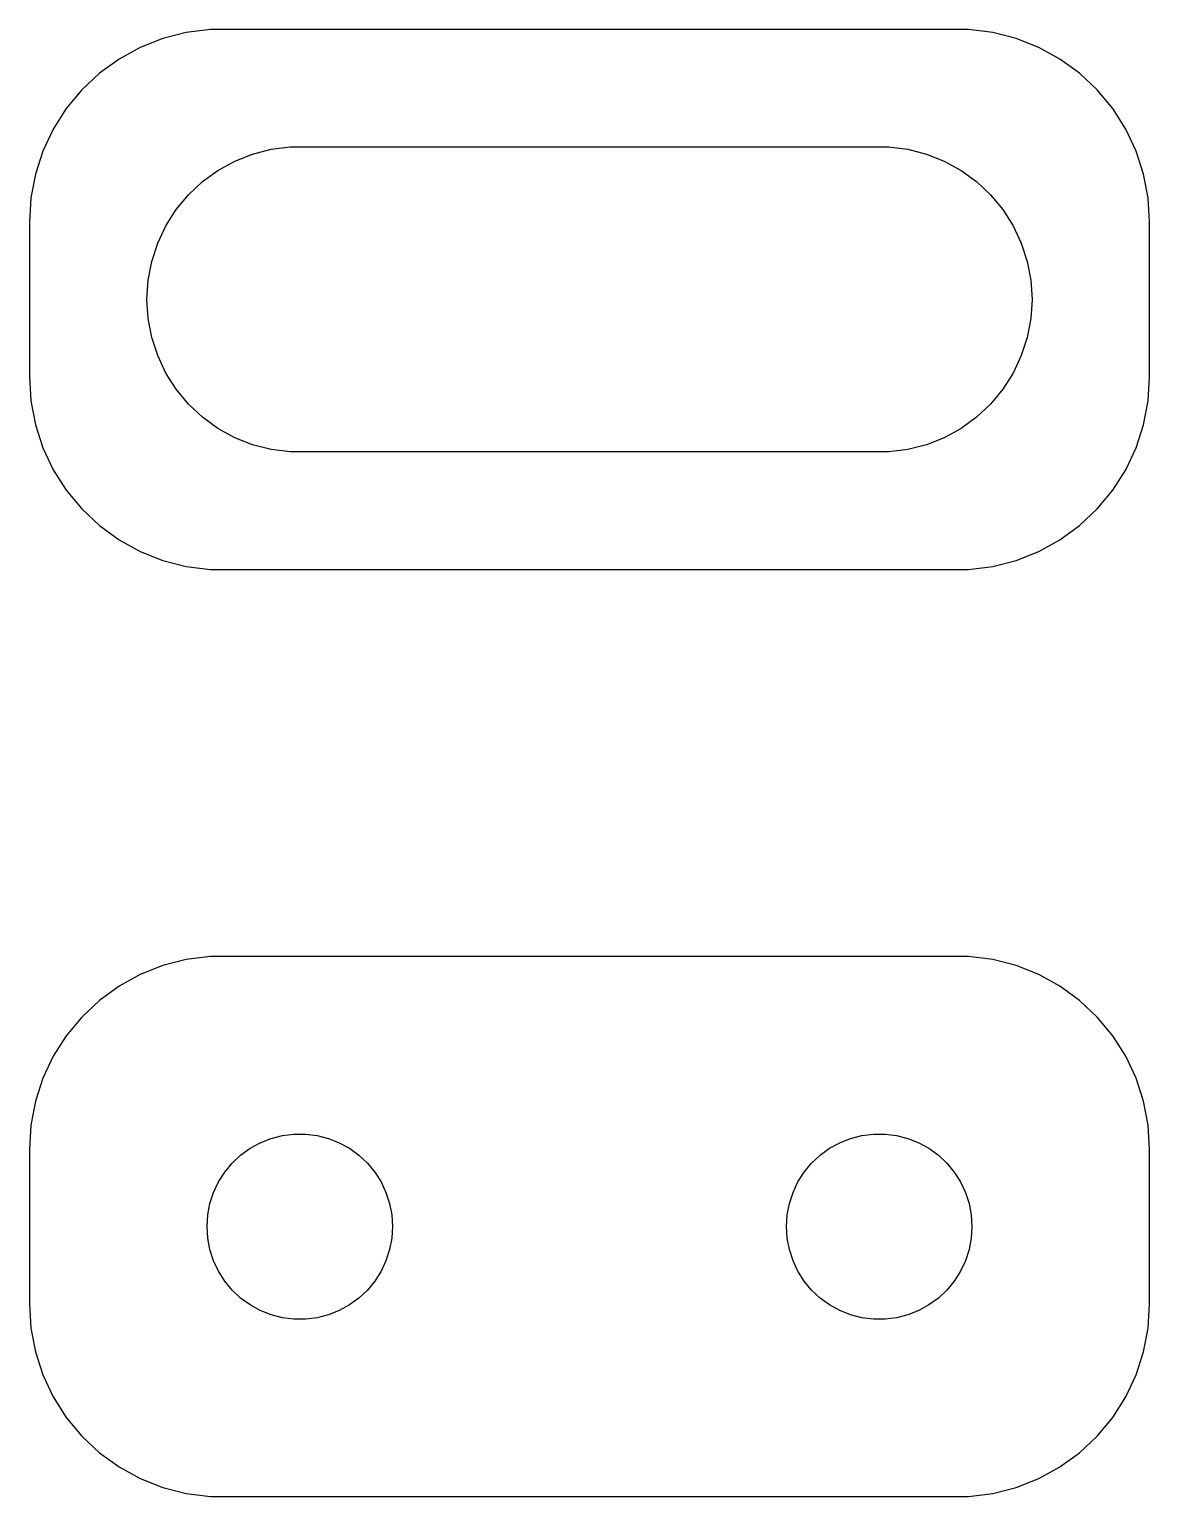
# Model space of a CAD drawing. Header units: metres. Extents: x -14.5 to 14.5, y 41 to 79.
import ezdxf

# ---------------------------------------------------------------- set-up
doc = ezdxf.new("R2010")
doc.units = ezdxf.units.M

msp = doc.modelspace()

# ---------------------------------------------------------------- linework, layer by layer
for p, q in [((-11.0451, 78.7553), (-11.6289, 78.5241)), ((-10.4369, 78.9114), (-11.0451, 78.7553)), ((-9.81395, 78.9901), (-10.4369, 78.9114)), ((9.81395, 78.9901), (-9.81395, 78.9901)), ((10.4369, 78.9114), (9.81395, 78.9901)), ((11.0451, 78.7553), (10.4369, 78.9114)), ((11.6289, 78.5241), (11.0451, 78.7553)), ((-11.6289, 78.5241), (-12.1791, 78.2216)), ((12.1791, 78.2216), (11.6289, 78.5241)), ((-12.1791, 78.2216), (-12.6871, 77.8526)), ((12.6871, 77.8526), (12.1791, 78.2216)), ((-12.6871, 77.8526), (-13.1448, 77.4227)), ((13.1448, 77.4227), (12.6871, 77.8526)), ((-13.1448, 77.4227), (-13.5451, 76.9389)), ((13.5451, 76.9389), (13.1448, 77.4227)), ((-13.5451, 76.9389), (-13.8815, 76.4088)), ((13.8815, 76.4088), (13.5451, 76.9389)), ((-13.8815, 76.4088), (-14.1489, 75.8406)), ((14.1489, 75.8406), (13.8815, 76.4088)), ((-14.1489, 75.8406), (-14.3429, 75.2434)), ((-9.1842, 75.5791), (-8.72234, 75.762)), ((-8.72234, 75.762), (-8.2412, 75.8855)), ((-8.2412, 75.8855), (-7.74837, 75.9478)), ((-7.74837, 75.9478), (7.74837, 75.9478)), ((7.74837, 75.9478), (8.2412, 75.8855)), ((8.2412, 75.8855), (8.72234, 75.762)), ((8.72234, 75.762), (9.1842, 75.5791)), ((14.3429, 75.2434), (14.1489, 75.8406)), ((-14.3429, 75.2434), (-14.4606, 74.6267)), ((-10.0214, 75.0478), (-9.61952, 75.3398)), ((-9.61952, 75.3398), (-9.1842, 75.5791)), ((9.1842, 75.5791), (9.61952, 75.3398)), ((9.61952, 75.3398), (10.0214, 75.0478)), ((14.4606, 74.6267), (14.3429, 75.2434)), ((-10.3835, 74.7078), (-10.0214, 75.0478)), ((10.0214, 75.0478), (10.3835, 74.7078)), ((-14.4606, 74.6267), (-14.5, 74)), ((-10.7001, 74.325), (-10.3835, 74.7078)), ((10.3835, 74.7078), (10.7001, 74.325)), ((14.5, 74), (14.4606, 74.6267)), ((-10.9663, 73.9056), (-10.7001, 74.325)), ((10.7001, 74.325), (10.9663, 73.9056)), ((-14.5, 74), (-14.5, 70)), ((-11.1778, 73.4561), (-10.9663, 73.9056)), ((10.9663, 73.9056), (11.1778, 73.4561)), ((14.5, 70), (14.5, 74)), ((-11.3313, 72.9837), (-11.1778, 73.4561)), ((11.1778, 73.4561), (11.3313, 72.9837)), ((-11.4244, 72.4958), (-11.3313, 72.9837)), ((11.3313, 72.9837), (11.4244, 72.4958)), ((-11.4556, 72), (-11.4244, 72.4958)), ((11.4244, 72.4958), (11.4556, 72)), ((-11.4244, 71.5042), (-11.4556, 72)), ((11.4556, 72), (11.4244, 71.5042)), ((-11.3313, 71.0163), (-11.4244, 71.5042)), ((11.4244, 71.5042), (11.3313, 71.0163)), ((-11.1778, 70.5439), (-11.3313, 71.0163)), ((11.3313, 71.0163), (11.1778, 70.5439)), ((-10.9663, 70.0944), (-11.1778, 70.5439)), ((11.1778, 70.5439), (10.9663, 70.0944)), ((-14.5, 70), (-14.4606, 69.3733)), ((-10.7001, 69.675), (-10.9663, 70.0944)), ((10.9663, 70.0944), (10.7001, 69.675)), ((14.4606, 69.3733), (14.5, 70)), ((-10.3835, 69.2922), (-10.7001, 69.675)), ((10.7001, 69.675), (10.3835, 69.2922)), ((-14.4606, 69.3733), (-14.3429, 68.7566)), ((-10.0214, 68.9522), (-10.3835, 69.2922)), ((10.3835, 69.2922), (10.0214, 68.9522)), ((14.3429, 68.7566), (14.4606, 69.3733)), ((-14.3429, 68.7566), (-14.1489, 68.1594)), ((-9.61952, 68.6602), (-10.0214, 68.9522)), ((10.0214, 68.9522), (9.61952, 68.6602)), ((14.1489, 68.1594), (14.3429, 68.7566)), ((-9.1842, 68.4209), (-9.61952, 68.6602)), ((-8.72234, 68.238), (-9.1842, 68.4209)), ((9.1842, 68.4209), (8.72234, 68.238)), ((9.61952, 68.6602), (9.1842, 68.4209)), ((-14.1489, 68.1594), (-13.8815, 67.5912)), ((-8.2412, 68.1145), (-8.72234, 68.238)), ((-7.74837, 68.0522), (-8.2412, 68.1145)), ((7.74837, 68.0522), (-7.74837, 68.0522)), ((8.2412, 68.1145), (7.74837, 68.0522)), ((8.72234, 68.238), (8.2412, 68.1145)), ((13.8815, 67.5912), (14.1489, 68.1594)), ((-13.8815, 67.5912), (-13.5451, 67.0611)), ((13.5451, 67.0611), (13.8815, 67.5912)), ((-13.5451, 67.0611), (-13.1448, 66.5773)), ((13.1448, 66.5773), (13.5451, 67.0611)), ((-13.1448, 66.5773), (-12.6871, 66.1474)), ((12.6871, 66.1474), (13.1448, 66.5773)), ((-12.6871, 66.1474), (-12.1791, 65.7784)), ((12.1791, 65.7784), (12.6871, 66.1474)), ((-12.1791, 65.7784), (-11.6289, 65.4759)), ((11.6289, 65.4759), (12.1791, 65.7784)), ((-11.6289, 65.4759), (-11.0451, 65.2447)), ((11.0451, 65.2447), (11.6289, 65.4759)), ((-11.0451, 65.2447), (-10.4369, 65.0886)), ((-10.4369, 65.0886), (-9.81395, 65.0099)), ((-9.81395, 65.0099), (9.81395, 65.0099)), ((9.81395, 65.0099), (10.4369, 65.0886)), ((10.4369, 65.0886), (11.0451, 65.2447)), ((-11.0451, 54.7553), (-11.6289, 54.5241)), ((-10.4369, 54.9114), (-11.0451, 54.7553)), ((-9.81395, 54.9901), (-10.4369, 54.9114)), ((9.81395, 54.9901), (-9.81395, 54.9901)), ((10.4369, 54.9114), (9.81395, 54.9901)), ((11.0451, 54.7553), (10.4369, 54.9114)), ((11.6289, 54.5241), (11.0451, 54.7553)), ((-11.6289, 54.5241), (-12.1791, 54.2216)), ((12.1791, 54.2216), (11.6289, 54.5241)), ((-12.1791, 54.2216), (-12.6871, 53.8526)), ((12.6871, 53.8526), (12.1791, 54.2216)), ((-12.6871, 53.8526), (-13.1448, 53.4227)), ((13.1448, 53.4227), (12.6871, 53.8526)), ((-13.1448, 53.4227), (-13.5451, 52.9389)), ((13.5451, 52.9389), (13.1448, 53.4227)), ((-13.5451, 52.9389), (-13.8815, 52.4088)), ((13.8815, 52.4088), (13.5451, 52.9389)), ((-13.8815, 52.4088), (-14.1489, 51.8406)), ((14.1489, 51.8406), (13.8815, 52.4088)), ((-14.1489, 51.8406), (-14.3429, 51.2434)), ((14.3429, 51.2434), (14.1489, 51.8406)), ((-14.3429, 51.2434), (-14.4606, 50.6267)), ((14.4606, 50.6267), (14.3429, 51.2434)), ((-14.4606, 50.6267), (-14.5, 50)), ((14.5, 50), (14.4606, 50.6267)), ((-8.78598, 50.0264), (-8.52187, 50.1716)), ((-8.52187, 50.1716), (-8.24164, 50.2825)), ((-8.24164, 50.2825), (-7.94971, 50.3575)), ((-7.94971, 50.3575), (-7.6507, 50.3953)), ((-7.6507, 50.3953), (-7.34929, 50.3953)), ((-7.34929, 50.3953), (-7.05028, 50.3575)), ((-7.05028, 50.3575), (-6.75835, 50.2825)), ((-6.75835, 50.2825), (-6.47812, 50.1716)), ((-6.47812, 50.1716), (-6.214, 50.0264)), ((6.214, 50.0264), (6.47812, 50.1716)), ((6.47812, 50.1716), (6.75835, 50.2825)), ((6.75835, 50.2825), (7.05028, 50.3575)), ((7.05028, 50.3575), (7.34929, 50.3953)), ((7.34929, 50.3953), (7.6507, 50.3953)), ((7.6507, 50.3953), (7.94971, 50.3575)), ((7.94971, 50.3575), (8.24164, 50.2825)), ((8.24164, 50.2825), (8.52187, 50.1716)), ((8.52187, 50.1716), (8.78598, 50.0264)), ((-14.5, 50), (-14.5, 46)), ((-9.24951, 49.6429), (-9.02982, 49.8492)), ((-9.02982, 49.8492), (-8.78598, 50.0264)), ((-6.214, 50.0264), (-5.97017, 49.8492)), ((-5.97017, 49.8492), (-5.75047, 49.6429)), ((5.75047, 49.6429), (5.97017, 49.8492)), ((5.97017, 49.8492), (6.214, 50.0264)), ((8.78598, 50.0264), (9.02982, 49.8492)), ((9.02982, 49.8492), (9.24951, 49.6429)), ((14.5, 46), (14.5, 50)), ((-9.60313, 49.1562), (-9.44164, 49.4107)), ((-9.44164, 49.4107), (-9.24951, 49.6429)), ((-5.75047, 49.6429), (-5.55835, 49.4107)), ((-5.55835, 49.4107), (-5.39685, 49.1562)), ((5.39685, 49.1562), (5.55835, 49.4107)), ((5.55835, 49.4107), (5.75047, 49.6429)), ((9.24951, 49.6429), (9.44164, 49.4107)), ((9.44164, 49.4107), (9.60313, 49.1562)), ((-9.73146, 48.8835), (-9.60313, 49.1562)), ((-5.39685, 49.1562), (-5.26852, 48.8835)), ((5.26852, 48.8835), (5.39685, 49.1562)), ((9.60313, 49.1562), (9.73146, 48.8835)), ((-9.82458, 48.5968), (-9.73146, 48.8835)), ((-5.26852, 48.8835), (-5.1754, 48.5968)), ((5.1754, 48.5968), (5.26852, 48.8835)), ((9.73146, 48.8835), (9.82458, 48.5968)), ((-9.89999, 48), (-9.88107, 48.3008)), ((-9.88107, 48.3008), (-9.82458, 48.5968)), ((-5.1754, 48.5968), (-5.11891, 48.3008)), ((-5.11891, 48.3008), (-5.09999, 48)), ((5.09999, 48), (5.11891, 48.3008)), ((5.11891, 48.3008), (5.1754, 48.5968)), ((9.82458, 48.5968), (9.88107, 48.3008)), ((9.88107, 48.3008), (9.89999, 48)), ((-9.88107, 47.6992), (-9.89999, 48)), ((-5.09999, 48), (-5.11891, 47.6992)), ((5.11891, 47.6992), (5.09999, 48)), ((9.89999, 48), (9.88107, 47.6992)), ((-9.82458, 47.4032), (-9.88107, 47.6992)), ((-5.11891, 47.6992), (-5.1754, 47.4032)), ((5.1754, 47.4032), (5.11891, 47.6992)), ((9.88107, 47.6992), (9.82458, 47.4032)), ((-9.73146, 47.1165), (-9.82458, 47.4032)), ((-9.60313, 46.8438), (-9.73146, 47.1165)), ((-5.26852, 47.1165), (-5.39685, 46.8438)), ((-5.1754, 47.4032), (-5.26852, 47.1165)), ((5.26852, 47.1165), (5.1754, 47.4032)), ((5.39685, 46.8438), (5.26852, 47.1165)), ((9.73146, 47.1165), (9.60313, 46.8438)), ((9.82458, 47.4032), (9.73146, 47.1165)), ((-9.44164, 46.5893), (-9.60313, 46.8438)), ((-5.39685, 46.8438), (-5.55835, 46.5893)), ((5.55835, 46.5893), (5.39685, 46.8438)), ((9.60313, 46.8438), (9.44164, 46.5893)), ((-9.24951, 46.3571), (-9.44164, 46.5893)), ((-9.02982, 46.1508), (-9.24951, 46.3571)), ((-5.75047, 46.3571), (-5.97017, 46.1508)), ((-5.55835, 46.5893), (-5.75047, 46.3571)), ((5.75047, 46.3571), (5.55835, 46.5893)), ((5.97017, 46.1508), (5.75047, 46.3571)), ((9.24951, 46.3571), (9.02982, 46.1508)), ((9.44164, 46.5893), (9.24951, 46.3571)), ((-14.5, 46), (-14.4606, 45.3733)), ((-8.78598, 45.9736), (-9.02982, 46.1508)), ((-8.52187, 45.8284), (-8.78598, 45.9736)), ((-6.214, 45.9736), (-6.47812, 45.8284)), ((-5.97017, 46.1508), (-6.214, 45.9736)), ((6.214, 45.9736), (5.97017, 46.1508)), ((6.47812, 45.8284), (6.214, 45.9736)), ((8.78598, 45.9736), (8.52187, 45.8284)), ((9.02982, 46.1508), (8.78598, 45.9736)), ((14.4606, 45.3733), (14.5, 46)), ((-8.24164, 45.7175), (-8.52187, 45.8284)), ((-7.94971, 45.6425), (-8.24164, 45.7175)), ((-7.6507, 45.6047), (-7.94971, 45.6425)), ((-7.34929, 45.6047), (-7.6507, 45.6047)), ((-7.05028, 45.6425), (-7.34929, 45.6047)), ((-6.75835, 45.7175), (-7.05028, 45.6425)), ((-6.47812, 45.8284), (-6.75835, 45.7175)), ((6.75835, 45.7175), (6.47812, 45.8284)), ((7.05028, 45.6425), (6.75835, 45.7175)), ((7.34929, 45.6047), (7.05028, 45.6425)), ((7.6507, 45.6047), (7.34929, 45.6047)), ((7.94971, 45.6425), (7.6507, 45.6047)), ((8.24164, 45.7175), (7.94971, 45.6425)), ((8.52187, 45.8284), (8.24164, 45.7175)), ((-14.4606, 45.3733), (-14.3429, 44.7566)), ((14.3429, 44.7566), (14.4606, 45.3733)), ((-14.3429, 44.7566), (-14.1489, 44.1594)), ((14.1489, 44.1594), (14.3429, 44.7566)), ((-14.1489, 44.1594), (-13.8815, 43.5912)), ((13.8815, 43.5912), (14.1489, 44.1594)), ((-13.8815, 43.5912), (-13.5451, 43.0611)), ((13.5451, 43.0611), (13.8815, 43.5912)), ((-13.5451, 43.0611), (-13.1448, 42.5773)), ((13.1448, 42.5773), (13.5451, 43.0611)), ((-13.1448, 42.5773), (-12.6871, 42.1474)), ((12.6871, 42.1474), (13.1448, 42.5773)), ((-12.6871, 42.1474), (-12.1791, 41.7784)), ((-12.1791, 41.7784), (-11.6289, 41.4759)), ((11.6289, 41.4759), (12.1791, 41.7784)), ((12.1791, 41.7784), (12.6871, 42.1474)), ((-11.6289, 41.4759), (-11.0451, 41.2447)), ((11.0451, 41.2447), (11.6289, 41.4759)), ((-11.0451, 41.2447), (-10.4369, 41.0886)), ((-10.4369, 41.0886), (-9.81395, 41.0099)), ((9.81395, 41.0099), (10.4369, 41.0886)), ((10.4369, 41.0886), (11.0451, 41.2447)), ((-9.81395, 41.0099), (9.81395, 41.0099))]:
    msp.add_line(p, q)

doc.saveas('drawing.dxf')
